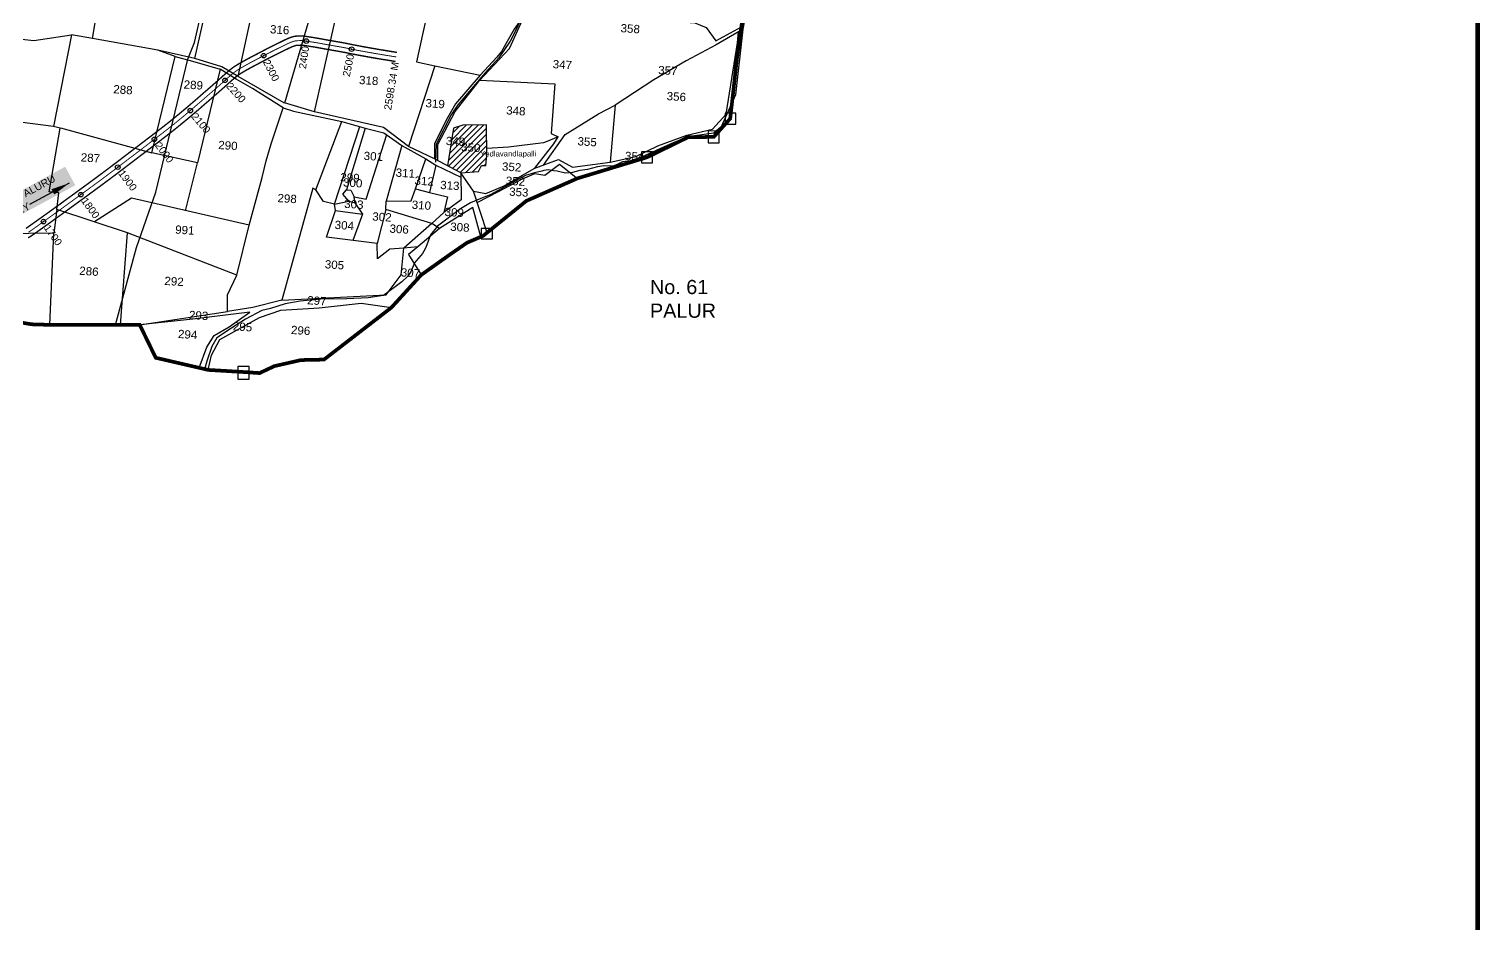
# Model space of a CAD drawing. Header units: inches. Extents: x 201618 to 222325, y 1599056 to 1612709.
# Drawn here: x 207819 to 210971, y 1603898 to 1605842 of the extents above; entities that cross this region are included whole.
import ezdxf
from ezdxf.enums import TextEntityAlignment as Align

# ---------------------------------------------------------------- set-up
doc = ezdxf.new("R2010")
doc.units = ezdxf.units.IN
doc.header["$LTSCALE"] = 15
doc.header["$MEASUREMENT"] = 0
doc.header["$PDMODE"] = 32
doc.header["$PDSIZE"] = 10
doc.linetypes.add('ACAD_ISO02W100', pattern=[15, 12, -3])
doc.linetypes.add('HIDDEN2', pattern=[0.1875, 0.125, -0.0625])
for name, color, linetype in [('CANAL1', 7, 'Continuous'), ('CHANAGE', 1, 'Continuous'), ('PAPER SIZE', 5, 'Continuous'), ('PLOT', 7, 'Continuous'), ('PLOTS', 7, 'Continuous'), ('PLOTS NO', 7, 'Continuous'), ('ROAD', 1, 'Continuous'), ('STREAM', 4, 'Continuous'), ('STRUCTURE', 5, 'Continuous'), ('TEXT', 1, 'Continuous'), ('text2', 7, 'Continuous'), ('VILLAGE BOUNDARY STONES', 1, 'Continuous'), ('VILLAGE BOUNDAY', 5, 'Continuous')]:
    doc.layers.add(name, color=color, linetype=linetype)
doc.styles.get("Standard").update_dxf_attribs({"font": 'arial.ttf'})
doc.dimstyles.get("Standard").update_dxf_attribs({"dimtxt": 0.18, "dimasz": 0.18, "dimexe": 0.18, "dimexo": 0.0625, "dimgap": 0.09, "dimtad": 0, "dimtih": 1, "dimtoh": 1, "dimdec": 4, "dimzin": 0, "dimdsep": 46, "dimtxsty": 'Standard', "dimcen": 0.09, "dimadec": 0, "dimazin": 0, "dimtfac": 1, "dimtdec": 4, "dimtofl": 0, "dimtmove": 0, "dimatfit": 3, "dimfxl": 1, "dimtolj": 1, "dimtzin": 0, "dimarcsym": 0})

msp = doc.modelspace()

# ---------------------------------------------------------------- hatches: boundary and pattern name
at = {"layer": 'ROAD'}
h = msp.add_hatch(dxfattribs=at)
h.set_pattern_fill('ANSI31', color=256, scale=71.857208, angle=0.0563)
h.set_pattern_definition([(45.0563, (209817.5645, 1606556.82), (-6.35758, 6.345095), [])])
edge = h.paths.add_edge_path()
edge.add_line((208757.4, 1605529.9), (208795.6, 1605532.7))
edge.add_line((208795.6, 1605532.7), (208801.8, 1605545.6))
edge.add_line((208801.8, 1605545.6), (208811.7, 1605545.5))
edge.add_line((208811.7, 1605545.5), (208813.9, 1605568))
edge.add_line((208813.9, 1605568), (208813, 1605633.9))
edge.add_line((208813, 1605633.9), (208761.7, 1605633.2))
edge.add_line((208761.7, 1605633.2), (208741.4, 1605627.1))
edge.add_line((208741.4, 1605627.1), (208728.6, 1605545.1))
edge.add_line((208757.4, 1605529.9), (208699.9, 1605560.2))

# ---------------------------------------------------------------- linework, layer by layer
at = {"layer": 'CANAL1', "color": 200, "linetype": 'ByBlock', "ltscale": 40, "const_width": 3}
for points in [[(207812.4, 1605409.2), (207818.6, 1605413.4), (207827, 1605419.4), (207831.1, 1605422.3), (207837.4, 1605426.8), (207843.7, 1605431.3), (207850, 1605435.8), (207856.3, 1605440.3), (207862.6, 1605444.8), (207867.6, 1605448.4), (207875.2, 1605453.9), (207881.4, 1605458.4), (207887.7, 1605462.9), (207894, 1605467.5), (207900.2, 1605472.1), (207908.1, 1605477.8), (207912.8, 1605481.2), (207919.1, 1605485.7), (207925.3, 1605490.3), (207931.6, 1605494.9), (207937.8, 1605499.4), (207944.1, 1605504), (207950.3, 1605508.6), (207956.6, 1605513.2), (207962.8, 1605517.8), (207968.5, 1605522), (207975.2, 1605527), (207981.4, 1605531.6), (207987.6, 1605536.3), (207993.8, 1605540.9), (207999.9, 1605545.6), (208006.1, 1605550.2), (208012.3, 1605554.9), (208018.5, 1605559.6), (208024.6, 1605564.3), (208028.3, 1605567.1), (208037, 1605573.7), (208043.1, 1605578.4), (208049.3, 1605583.1), (208055.5, 1605587.8), (208061.6, 1605592.5), (208067.8, 1605597.2), (208073.9, 1605601.9), (208080.1, 1605606.6), (208087.8, 1605612.5), (208092.4, 1605616), (208098.5, 1605620.7), (208104.7, 1605625.4), (208110.8, 1605630.2), (208116.8, 1605634.9), (208122.9, 1605639.7), (208127.1, 1605643.1), (208134.9, 1605649.3), (208140.8, 1605654.2), (208146.8, 1605659.1), (208152.7, 1605664), (208158.6, 1605669), (208165.4, 1605674.8), (208170.3, 1605679), (208176.2, 1605684.1), (208182.1, 1605689.1), (208187.9, 1605694.2), (208193.8, 1605699.3), (208199.6, 1605704.4), (208203.1, 1605707.4), (208211.3, 1605714.5), (208217.2, 1605719.6), (208223, 1605724.7), (208228.8, 1605729.7), (208234.5, 1605734.9), (208240.5, 1605740.3), (208246, 1605745.3), (208252.1, 1605750.6), (208260.1, 1605757), (208265.3, 1605760.7), (208272.2, 1605765), (208282.4, 1605770.9), (208286.1, 1605772.9), (208292.9, 1605776.7), (208299.8, 1605780.4), (208304.6, 1605782.9), (208313.6, 1605787.6), (208320.5, 1605791.2), (208326.9, 1605794.5), (208334.3, 1605798.4), (208341.3, 1605801.9), (208349.3, 1605806), (208355.2, 1605808.9), (208362.2, 1605812.3), (208371.8, 1605817), (208376.4, 1605819.3), (208384.1, 1605822.7), (208392.4, 1605825.5), (208397.9, 1605826.7), (208410.6, 1605827.2), (208419.4, 1605826.4), (208425.6, 1605825.5), (208435.2, 1605824), (208442.9, 1605822.7), (208450.5, 1605821.4), (208458.3, 1605820), (208465.9, 1605818.6), (208475.1, 1605817), (208481.1, 1605815.9), (208488.8, 1605814.6), (208499.8, 1605812.7), (208504.2, 1605811.9), (208511.9, 1605810.4), (208519.5, 1605808.8), (208524.5, 1605807.8), (208534.6, 1605805.9), (208542.2, 1605804.4), (208549.8, 1605803), (208557.4, 1605801.7), (208565, 1605800.3), (208573.4, 1605798.9), (208580.2, 1605797.7), (208587.8, 1605796.5), (208598, 1605794.8), (208603.1, 1605793.9), (208610.8, 1605792.7), (208618.4, 1605791.4)], [(207817.2, 1605388.7), (207823.3, 1605392.5), (207829.9, 1605396.9), (207838.6, 1605403.1), (207842.7, 1605406), (207849, 1605410.5), (207855.4, 1605415), (207861.7, 1605419.5), (207868, 1605424), (207874.3, 1605428.6), (207879.3, 1605432.2), (207886.9, 1605437.6), (207893.2, 1605442.2), (207899.5, 1605446.8), (207905.7, 1605451.3), (207912, 1605455.9), (207919.8, 1605461.6), (207924.5, 1605465), (207930.8, 1605469.6), (207937.1, 1605474.1), (207943.4, 1605478.7), (207949.6, 1605483.3), (207955.9, 1605487.9), (207962.2, 1605492.5), (207968.4, 1605497.1), (207974.7, 1605501.7), (207980.4, 1605505.9), (207987.1, 1605511), (207993.4, 1605515.6), (207999.6, 1605520.3), (208005.8, 1605524.9), (208012, 1605529.6), (208018.2, 1605534.3), (208024.4, 1605539), (208030.6, 1605543.7), (208036.7, 1605548.4), (208040.4, 1605551.1), (208049.1, 1605557.8), (208055.2, 1605562.5), (208061.4, 1605567.2), (208067.6, 1605571.9), (208073.8, 1605576.6), (208079.9, 1605581.3), (208086.1, 1605586), (208092.2, 1605590.7), (208100, 1605596.6), (208104.6, 1605600.1), (208110.7, 1605604.9), (208116.9, 1605609.6), (208123, 1605614.4), (208129.2, 1605619.2), (208135.3, 1605624), (208139.6, 1605627.5), (208147.5, 1605633.8), (208153.5, 1605638.8), (208159.5, 1605643.7), (208165.5, 1605648.7), (208171.5, 1605653.7), (208178.3, 1605659.6), (208183.4, 1605663.8), (208189.3, 1605668.9), (208195.1, 1605674), (208201, 1605679.1), (208206.9, 1605684.2), (208212.7, 1605689.3), (208216.2, 1605692.3), (208224.4, 1605699.4), (208230.3, 1605704.5), (208236.1, 1605709.6), (208242, 1605714.8), (208247.8, 1605720), (208253.9, 1605725.4), (208259.4, 1605730.4), (208265, 1605735.3), (208272.1, 1605741), (208276.4, 1605744), (208282.6, 1605747.9), (208292.2, 1605753.5), (208295.7, 1605755.4), (208302.5, 1605759.1), (208309.2, 1605762.7), (208314, 1605765.2), (208322.9, 1605769.9), (208329.7, 1605773.5), (208336.1, 1605776.8), (208343.5, 1605780.6), (208350.3, 1605784.1), (208358.2, 1605788.1), (208364.1, 1605791), (208371, 1605794.4), (208380.6, 1605799), (208384.9, 1605801.1), (208391.4, 1605804.1), (208397.8, 1605806.2), (208400.4, 1605806.8), (208410.1, 1605807.2), (208417, 1605806.5), (208422.6, 1605805.7), (208432.1, 1605804.2), (208439.6, 1605803), (208447, 1605801.7), (208454.7, 1605800.3), (208462.3, 1605798.9), (208471.6, 1605797.3), (208477.7, 1605796.2), (208485.4, 1605794.9), (208496.2, 1605793), (208500.4, 1605792.2), (208508, 1605790.8), (208515.5, 1605789.2), (208520.6, 1605788.2), (208530.9, 1605786.2), (208538.5, 1605784.8), (208546.2, 1605783.4), (208553.9, 1605782), (208561.5, 1605780.6), (208570, 1605779.2), (208576.9, 1605778), (208584.5, 1605776.7), (208594.7, 1605775.1), (208599.9, 1605774.2), (208607.5, 1605773), (208615.2, 1605771.7)]]:
    msp.add_lwpolyline(points, dxfattribs=at)
at = {"layer": 'CANAL1', "color": 1, "linetype": 'HIDDEN2', "ltscale": 40, "const_width": 2}
msp.add_lwpolyline([(207817.8, 1605400.8), (207824.3, 1605405.2), (207832.8, 1605411.2), (207836.9, 1605414.1), (207843.2, 1605418.6), (207849.5, 1605423.1), (207855.9, 1605427.7), (207862.2, 1605432.2), (207868.5, 1605436.7), (207873.5, 1605440.3), (207881, 1605445.7), (207887.3, 1605450.3), (207893.6, 1605454.8), (207899.9, 1605459.4), (207906.1, 1605464), (207914, 1605469.7), (207918.7, 1605473.1), (207924.9, 1605477.7), (207931.2, 1605482.2), (207937.5, 1605486.8), (207943.7, 1605491.4), (207950, 1605495.9), (207956.2, 1605500.5), (207962.5, 1605505.1), (207968.7, 1605509.7), (207974.5, 1605514), (207981.2, 1605519), (207987.4, 1605523.6), (207993.6, 1605528.3), (207999.8, 1605532.9), (208006, 1605537.6), (208012.1, 1605542.3), (208018.3, 1605547), (208024.5, 1605551.6), (208030.7, 1605556.3), (208034.3, 1605559.1), (208043, 1605565.7), (208049.2, 1605570.4), (208055.4, 1605575.1), (208061.5, 1605579.8), (208067.7, 1605584.5), (208073.9, 1605589.2), (208080, 1605593.9), (208086.2, 1605598.6), (208093.9, 1605604.6), (208098.5, 1605608.1), (208104.6, 1605612.8), (208110.8, 1605617.5), (208116.9, 1605622.3), (208123, 1605627.1), (208129.1, 1605631.9), (208133.4, 1605635.3), (208141.2, 1605641.6), (208147.2, 1605646.5), (208153.2, 1605651.4), (208159.1, 1605656.4), (208165, 1605661.4), (208171.9, 1605667.2), (208176.8, 1605671.4), (208182.7, 1605676.5), (208188.6, 1605681.6), (208194.5, 1605686.6), (208200.3, 1605691.7), (208206.2, 1605696.8), (208209.7, 1605699.8), (208217.9, 1605707), (208223.7, 1605712), (208229.6, 1605717.1), (208235.4, 1605722.3), (208241.2, 1605727.4), (208247.2, 1605732.8), (208252.7, 1605737.8), (208258.5, 1605743), (208266.1, 1605749), (208270.8, 1605752.3), (208277.4, 1605756.5), (208287.3, 1605762.2), (208290.9, 1605764.1), (208297.7, 1605767.9), (208304.5, 1605771.5), (208309.3, 1605774.1), (208318.2, 1605778.8), (208325.1, 1605782.4), (208331.5, 1605785.7), (208338.9, 1605789.5), (208345.8, 1605793), (208353.7, 1605797), (208359.6, 1605799.9), (208366.6, 1605803.3), (208376.2, 1605808), (208380.6, 1605810.2), (208387.8, 1605813.4), (208395.1, 1605815.9), (208399.2, 1605816.7), (208410.4, 1605817.2), (208418.2, 1605816.4), (208424.1, 1605815.6), (208433.6, 1605814.1), (208441.3, 1605812.9), (208448.8, 1605811.6), (208456.5, 1605810.2), (208464.1, 1605808.8), (208473.4, 1605807.1), (208479.4, 1605806.1), (208487.1, 1605804.8), (208498, 1605802.9), (208502.3, 1605802.1), (208509.9, 1605800.6), (208517.5, 1605799), (208522.5, 1605798), (208532.7, 1605796), (208540.4, 1605794.6), (208548, 1605793.2), (208555.6, 1605791.8), (208563.2, 1605790.5), (208571.7, 1605789), (208578.5, 1605787.9), (208586.2, 1605786.6), (208596.4, 1605784.9), (208601.5, 1605784.1), (208609.1, 1605782.8), (208616.8, 1605781.6)], dxfattribs=at)
at = {"layer": 'CHANAGE'}
for p in [(208421.5, 1605816), (208519.9, 1605798.5), (208328.8, 1605784.3), (208244.9, 1605730.8), (208169.5, 1605665.1), (208091.4, 1605602.6), (208011.9, 1605542.1), (207931.6, 1605482.5), (207850.5, 1605423.9)]:
    msp.add_point(p, dxfattribs=at)
at = {"layer": 'PLOT'}
for points in [[(207956.9, 1605821.7), (207994, 1606039.8), (208004.3, 1606092.4), (207981.9, 1606118.3), (207964, 1606145.8), (207939, 1606184), (207670.5, 1606189.4), (207669.4, 1606113.7), (207699.7, 1606113.3), (207981.9, 1606118.3)], [(208756.6, 1606143.8), (208717.1, 1606015.5), (208683.1, 1605873), (208660.6, 1605770.8), (208700.4, 1605762.1), (208799.4, 1605742.1)], [(208931.8, 1606104.4), (208918.4, 1606047.8), (208911.4, 1605987.3), (208913, 1605946.3), (208897.8, 1605897.1), (208887.9, 1605862.5), (208873, 1605841.6), (208845.6, 1605793.2), (208835.5, 1605781.1), (208799.4, 1605742.1), (208745.5, 1605679.8), (208725.1, 1605644.4), (208700.1, 1605592.7), (208699.9, 1605560.2), (208643.6, 1605587.3), (208589.4, 1605628.1), (208439.4, 1605662.6), (208374.2, 1605681.6)], [(208179.5, 1605778), (208232.4, 1606013.5), (208329, 1605996.2), (208432.7, 1605977.6), (208459.5, 1605973.8), (208374.1, 1605681.5), (208273.3, 1605739.2), (208329, 1605996.2)], [(209186.9, 1605942.2), (209184.6, 1605861.3), (209205.9, 1605860.2), (209265.9, 1605856), (209290.3, 1605845.3), (209311.5, 1605816.8), (209366.7, 1605847.3)], [(208439.4, 1605662.6), (208497.8, 1605922), (208584.5, 1605902.4), (208683.1, 1605873)], [(208707.6, 1605556.2), (208707, 1605591.5), (208745, 1605662.9), (208797.5, 1605730.1), (208863, 1605799.6), (208904.7, 1605892.7)], [(207622.9, 1605835.7), (207649.5, 1605837.5), (207829.2, 1605817.3), (207911.6, 1605829.4), (207872.3, 1605630.6), (207708.9, 1605651.7), (207689.5, 1605502.9), (207677.7, 1605350), (207629.5, 1605355.2)], [(209365.5, 1605839.1), (209311.7, 1605807.8), (209246.5, 1605773.4), (209176.2, 1605732.1), (209092.4, 1605677), (209081.7, 1605553.1), (209137.5, 1605565.1), (209185, 1605588.5), (209248.6, 1605611.8), (209303.9, 1605624.8), (209334, 1605657.4), (209358, 1605812.4), (209360.7, 1605836.3)], [(207887.3, 1605627.9), (208085.6, 1605573.3), (208136.5, 1605782.7), (208099, 1605796.2), (207956.9, 1605821.7), (207911.6, 1605829.4)], [(208273.3, 1605739.2), (208238, 1605759.8), (208179.5, 1605778), (208099, 1605796.2)], [(208136.5, 1605782.7), (208174.1, 1605772.1), (208234.5, 1605755.4)], [(208297.7, 1605415.9), (208325.3, 1605519.6), (208334.2, 1605555.7), (208345.1, 1605593), (208371.5, 1605671.4), (208304.8, 1605712.7), (208268.9, 1605733.4), (208234.5, 1605755.4), (208185.4, 1605551.6), (208085.6, 1605573.3)], [(208700.4, 1605762.1), (208643.6, 1605587.3)], [(208798.7, 1605731.4), (208961.5, 1605722.9), (208953.3, 1605615.2), (208968.9, 1605608), (208942.8, 1605597.2), (208936.8, 1605594.7), (208860.5, 1605585.4), (208813.7, 1605582.8)], [(208371.5, 1605671.4), (208393.4, 1605664.1), (208498.9, 1605641.3), (208549.4, 1605627.1), (208590.3, 1605617), (208628.9, 1605589.4), (208681.2, 1605560.1), (208703, 1605546.6), (208688.8, 1605486.9), (208728.2, 1605477.5), (208720.2, 1605443.7), (208694.5, 1605419.7), (208633.1, 1605366.4), (208603.1, 1605363.8), (208575.9, 1605343.4), (208575.3, 1605376.3), (208465.1, 1605389.8), (208484.7, 1605447.8), (208482.5, 1605461.6), (208458.6, 1605467.8), (208442.5, 1605493.2), (208436, 1605496.9), (208368.1, 1605253.5), (208305.5, 1605237.1), (208250.4, 1605228.9)], [(208937.1, 1605546.8), (208983.7, 1605613.1), (209056, 1605657.8), (209092.4, 1605677)], [(207879.5, 1605450.4), (207883.6, 1605486.4), (207862.7, 1605488.8), (207887.1, 1605627.1), (207872.3, 1605630.6)], [(208442.5, 1605493.2), (208498.9, 1605641.3)], [(208482.5, 1605461.6), (208493.2, 1605492.6), (208537.8, 1605630.3)], [(208549.4, 1605627.1), (208509.1, 1605493), (208518.6, 1605492.5), (208525.6, 1605477.5), (208551.6, 1605473), (208596.2, 1605612.8)], [(208757.4, 1605529.9), (208795.6, 1605532.7), (208801.8, 1605545.6), (208811.7, 1605545.5), (208813.9, 1605568), (208813, 1605633.9), (208761.7, 1605633.2), (208741.4, 1605627.1), (208728.6, 1605545.1)], [(208628.9, 1605589.4), (208595.1, 1605468.1)], [(208784.8, 1605490.2), (208811.9, 1605484.9), (208851.3, 1605501.9), (208891.1, 1605524.5), (208918.1, 1605539.9), (208959.4, 1605592.9), (208968.9, 1605608)], [(208159.3, 1605447.6), (208185.4, 1605551.6)], [(208659, 1605495.2), (208681.2, 1605560.1)], [(208757.4, 1605529.9), (208699.9, 1605560.2)], [(208918.1, 1605539.9), (208969.3, 1605558.6), (209000, 1605542), (209081.7, 1605553.1)], [(208703, 1605546.6), (208757.5, 1605520.2)], [(208814.1, 1605399.8), (208784.8, 1605490.2), (208757.4, 1605529.9), (208757.7, 1605471.5), (208720.2, 1605443.7)], [(208792.9, 1605465.2), (208839.2, 1605489.5), (208890.1, 1605516.2), (208918.2, 1605528.4), (208939.5, 1605524.7), (208971.5, 1605548.8), (209010.4, 1605517.8)], [(207864.1, 1605199.7), (207872.8, 1605398.7), (207764.9, 1605397.4), (207769.1, 1605498.3), (207689.5, 1605502.9)], [(208482.5, 1605461.6), (208514, 1605468.2), (208500.6, 1605483.4), (208509.1, 1605493)], [(208594, 1605450.2), (208595.1, 1605468.1), (208649.2, 1605468.8), (208659, 1605495.2), (208688.8, 1605486.9)], [(208270.3, 1605307.9), (208297.7, 1605415.9), (208041.4, 1605474.5), (207961.6, 1605423.1)], [(208514.3, 1605468.3), (208526.6, 1605464.9), (208525.6, 1605477.5)], [(208526.6, 1605464.9), (208543.3, 1605440.4)], [(208017.6, 1605199.5), (208033, 1605399.3), (207879.5, 1605450.4), (207872.8, 1605398.7)], [(208484.7, 1605447.8), (208543.3, 1605440.4), (208522.4, 1605382.8)], [(208711.2, 1605409.1), (208694.5, 1605419.7), (208594, 1605450.2), (208575.3, 1605376.3)], [(208800.9, 1605391.1), (208783.2, 1605454.7), (208711.2, 1605409.1), (208663.6, 1605369.1), (208633.1, 1605366.4)], [(208059.8, 1605199.4), (208250.4, 1605228.9), (208250.1, 1605264.8), (208270.3, 1605307.9), (208033, 1605399.3)], [(208368.1, 1605253.5), (208594.7, 1605264.8), (208627.7, 1605308.2), (208633.1, 1605366.4)], [(208663.6, 1605369.1), (208643.7, 1605352.4), (208671.1, 1605308.1)], [(208208.6, 1605101.8), (208215.3, 1605133.9), (208233.3, 1605168), (208320.1, 1605215.9), (208366.4, 1605231.4), (208449.3, 1605237), (208540.9, 1605246.8), (208606.3, 1605237.2)], [(208188.8, 1605106.4), (208205.7, 1605151.2), (208221.1, 1605176.7), (208253.7, 1605195.3), (208298.5, 1605226.9), (208174.9, 1605211.9), (208059.8, 1605199.4)]]:
    msp.add_lwpolyline(points, dxfattribs=at)
at = {"layer": 'ROAD'}
for points in [[(208007.1, 1605199.5), (208052.8, 1605367.4), (208094.3, 1605487.9), (208164.3, 1605776.6), (208178.8, 1605812.8), (208195.5, 1605885.6), (208235.4, 1606035.8), (208288.1, 1606238.6), (208312.3, 1606381.4), (208369.9, 1606446), (208450.6, 1606678.9), (208503.3, 1606880.1), (208553.1, 1606938.9), (208562.2, 1606973.2), (208576.9, 1607044.2), (208632.9, 1607231.6), (208731.7, 1607410.6), (208781.3, 1607547.5), (208854.2, 1607668.1), (208888, 1607753.5), (208972.2, 1607911.2), (209133.7, 1608037.8), (209158.4, 1608190.9)], [(208897.3, 1605883.3), (208875.3, 1605836.9), (208864.5, 1605815.5), (208840, 1605779.7), (208809.8, 1605747), (208750.5, 1605677.3), (208735.9, 1605656.2), (208703.5, 1605592.4), (208702.2, 1605553)]]:
    msp.add_lwpolyline(points, dxfattribs=at)
at = {"layer": 'STREAM'}
msp.add_lwpolyline([(209373.2, 1605861.1), (209369.8, 1605841.7), (209354, 1605699.6), (209323, 1605630), (209306.6, 1605616.3), (209264.9, 1605609.9), (209220.2, 1605595.7), (209151.3, 1605564.9), (209125.5, 1605555.7), (209108.4, 1605553.5), (209096.8, 1605548.3), (209087.3, 1605544.5), (209066.9, 1605545.3), (209059, 1605543.8), (209054.1, 1605542.6), (209032.1, 1605537.1), (209015.9, 1605534.6), (208999.9, 1605530.9), (208991.8, 1605529.9), (208984.6, 1605529.3), (208975.3, 1605531), (208966.3, 1605533.4), (208958.7, 1605534.2), (208947.4, 1605536.7), (208937.6, 1605534.8), (208933, 1605533.3), (208917.2, 1605529.7), (208897.7, 1605524.2), (208822.7, 1605482.9), (208801, 1605473.9), (208778.1, 1605464.4), (208756.6, 1605451.9), (208706.8, 1605413.9), (208691.1, 1605395), (208681.2, 1605367.5), (208676.7, 1605359.4), (208674, 1605354.9), (208670.4, 1605350.3), (208660.4, 1605339.1), (208656.8, 1605334.6), (208648.7, 1605314.7), (208641.5, 1605304.8), (208628.7, 1605293.2), (208589.3, 1605263.3), (208555.8, 1605258.7), (208509.2, 1605256), (208453.1, 1605255.5), (208408.2, 1605251.3), (208375.7, 1605245), (208344, 1605235.5), (208325, 1605230.9), (208289.4, 1605212.1), (208259.1, 1605192.7), (208226.9, 1605171.8), (208216.1, 1605152.4), (208205.7, 1605120.7), (208200.3, 1605102.6)], dxfattribs=at)
at = {"layer": 'text2', "color": 5, "const_width": 10}
msp.add_lwpolyline([(202109, 1611768.4), (210966.4, 1611768.4), (210966.4, 1599134.1), (202109, 1599134.1)], close=True, dxfattribs=at)
at = {"layer": 'VILLAGE BOUNDARY STONES'}
for points in [[(209354.9, 1605659.2), (209331.6, 1605659.2), (209331.7, 1605635.4), (209354.9, 1605635.4)], [(209318.7, 1605620.8), (209294.5, 1605620.7), (209294.5, 1605595.2), (209318.8, 1605595.3)], [(209173.3, 1605575.8), (209149.5, 1605575.8), (209149.5, 1605551.7), (209173.3, 1605551.7)], [(208825.9, 1605409), (208801.6, 1605409), (208801.6, 1605386.2), (208825.9, 1605386.3)], [(208297.7, 1605109.1), (208273, 1605109.1), (208273, 1605081.5), (208297.7, 1605081.5)]]:
    msp.add_lwpolyline(points, close=True, dxfattribs=at)
at = {"layer": 'VILLAGE BOUNDAY', "linetype": 'ACAD_ISO02W100', "ltscale": 0.2, "const_width": 8}
msp.add_lwpolyline([(207727.4, 1605217.4), (207824.7, 1605200.9), (207864.1, 1605199.7), (208059.8, 1605199.4), (208094.4, 1605128.2), (208208.6, 1605101.8), (208282.8, 1605097.4), (208319.9, 1605094.9), (208352.2, 1605110.1), (208409.9, 1605123.2), (208460, 1605124.3), (208606.3, 1605237.2), (208671.1, 1605308.1), (208731.5, 1605351), (208770.9, 1605378.2), (208805.9, 1605393.2), (208899.5, 1605468.9), (209010.4, 1605517.8), (209162.2, 1605563.8), (209251, 1605607.3), (209306.8, 1605607.9), (209342.5, 1605647.7), (209357.1, 1605778.1), (209369.1, 1605864.8)], dxfattribs=at)

# ---------------------------------------------------------------- texts
at = {"layer": 'CHANAGE'}
for s, rotation, p in [('2400', 81.7997, (208419.9, 1605805.1)), ('2500', 78.6548, (208517.8, 1605787.8)), ('2598.34 M', 80.6873, (208615, 1605770.7))]:
    msp.add_text(s, height=16, rotation=rotation, dxfattribs=at).set_placement(p, align=Align.MIDDLE_RIGHT)
for s, rotation, p in [('2300', 297.3849, (208333.9, 1605774.5)), ('2200', 312.0213, (208252.3, 1605722.6)), ('2100', 310.3402, (208176.6, 1605656.8)), ('2000', 307.4323, (208098.1, 1605593.9)), ('1900', 307.1066, (208018.5, 1605533.3)), ('1800', 306.0865, (207938, 1605473.6)), ('1700', 305.5386, (207856.9, 1605414.9))]:
    msp.add_text(s, height=16, rotation=rotation, dxfattribs=at).set_placement(p, align=Align.MIDDLE_LEFT)
at = {"layer": 'PLOTS', "color": 30}
msp.add_text('Yedlavandlapalli', height=12.01, rotation=0.0563, dxfattribs=at).set_placement((208860.2, 1605571.4), align=Align.MIDDLE_CENTER)
at = {"layer": 'PLOTS NO'}
for s, p in [('316', (208342.2, 1605833.1)), ('358', (209103.8, 1605835.4)), ('347', (208956.4, 1605757.3)), ('318', (208535.6, 1605722.9)), ('357', (209185.4, 1605744.5)), ('288', (208001.7, 1605702.8)), ('289', (208154.6, 1605713.1)), ('319', (208680, 1605672.5)), ('356', (209204, 1605687.9)), ('348', (208855.3, 1605656.9)), ('290', (208229.8, 1605581.7)), ('349', (208724.3, 1605590.6)), ('350', (208757.4, 1605577.2)), ('355', (209010.2, 1605589.8)), ('287', (207931, 1605554.8)), ('301', (208545.7, 1605558.1)), ('352', (208846.2, 1605535)), ('354', (209113.4, 1605558)), ('299', (208494.9, 1605511.9)), ('311', (208615.2, 1605521.7)), ('312', (208656.2, 1605504.4)), ('352', (208854.4, 1605504.1)), ('300', (208500.9, 1605500.5)), ('313', (208711.9, 1605494.9)), ('353', (208861.7, 1605480.4)), ('298', (208358.4, 1605466.4)), ('303', (208503.4, 1605454)), ('310', (208650.1, 1605451.9)), ('304', (208482.7, 1605408.2)), ('302', (208564.4, 1605426.4)), ('309', (208721.5, 1605436.4)), ('991', (208136.1, 1605397.9)), ('306', (208601.8, 1605400.1)), ('308', (208733.7, 1605404.2)), ('305', (208461.2, 1605322.6)), ('286', (207927.8, 1605308.5)), ('292', (208112.7, 1605286.5)), ('307', (208626.3, 1605305)), ('297', (208423, 1605244.5)), ('293', (208166.1, 1605212.5)), ('295', (208261.5, 1605187.8)), ('294', (208142.3, 1605171.3)), ('296', (208387.8, 1605180))]:
    msp.add_text(s, height=18, rotation=356.3896, dxfattribs=at).set_placement(p)
at = {"layer": 'STRUCTURE', "color": 5, "insert": (207656.9, 1605410.2), "char_height": 16, "width": 273.397, "attachment_point": 1, "rotation": 28.5907, "bg_fill": 1, "box_fill_scale": 1.1, "bg_fill_color": 7, "bg_fill_true_color": 16777215, "bg_fill_transparency": 0}
msp.add_mtext('{\\C1;9R MINOR OF PALURU DISTRIBUTORY}', dxfattribs=at)
at = {"layer": 'TEXT', "insert": (209168.1, 1605297.2), "char_height": 30.8, "width": 460.149, "attachment_point": 1, "rotation": 0.0563}
msp.add_mtext('No. 61\\PPALUR', dxfattribs=at)

# ---------------------------------------------------------------- leaders
at = {"layer": 'PAPER SIZE', "color": 1}
msp.add_leader([(207906.1, 1605507.3), (207819.9, 1605461.3)], dimstyle='Standard', override={"dimasz": 40, "dimgap": 0.09, "dimtad": 0, "dimtfill": 2, "dimtfillclr": 5}, dxfattribs=at)

doc.saveas('drawing.dxf')
